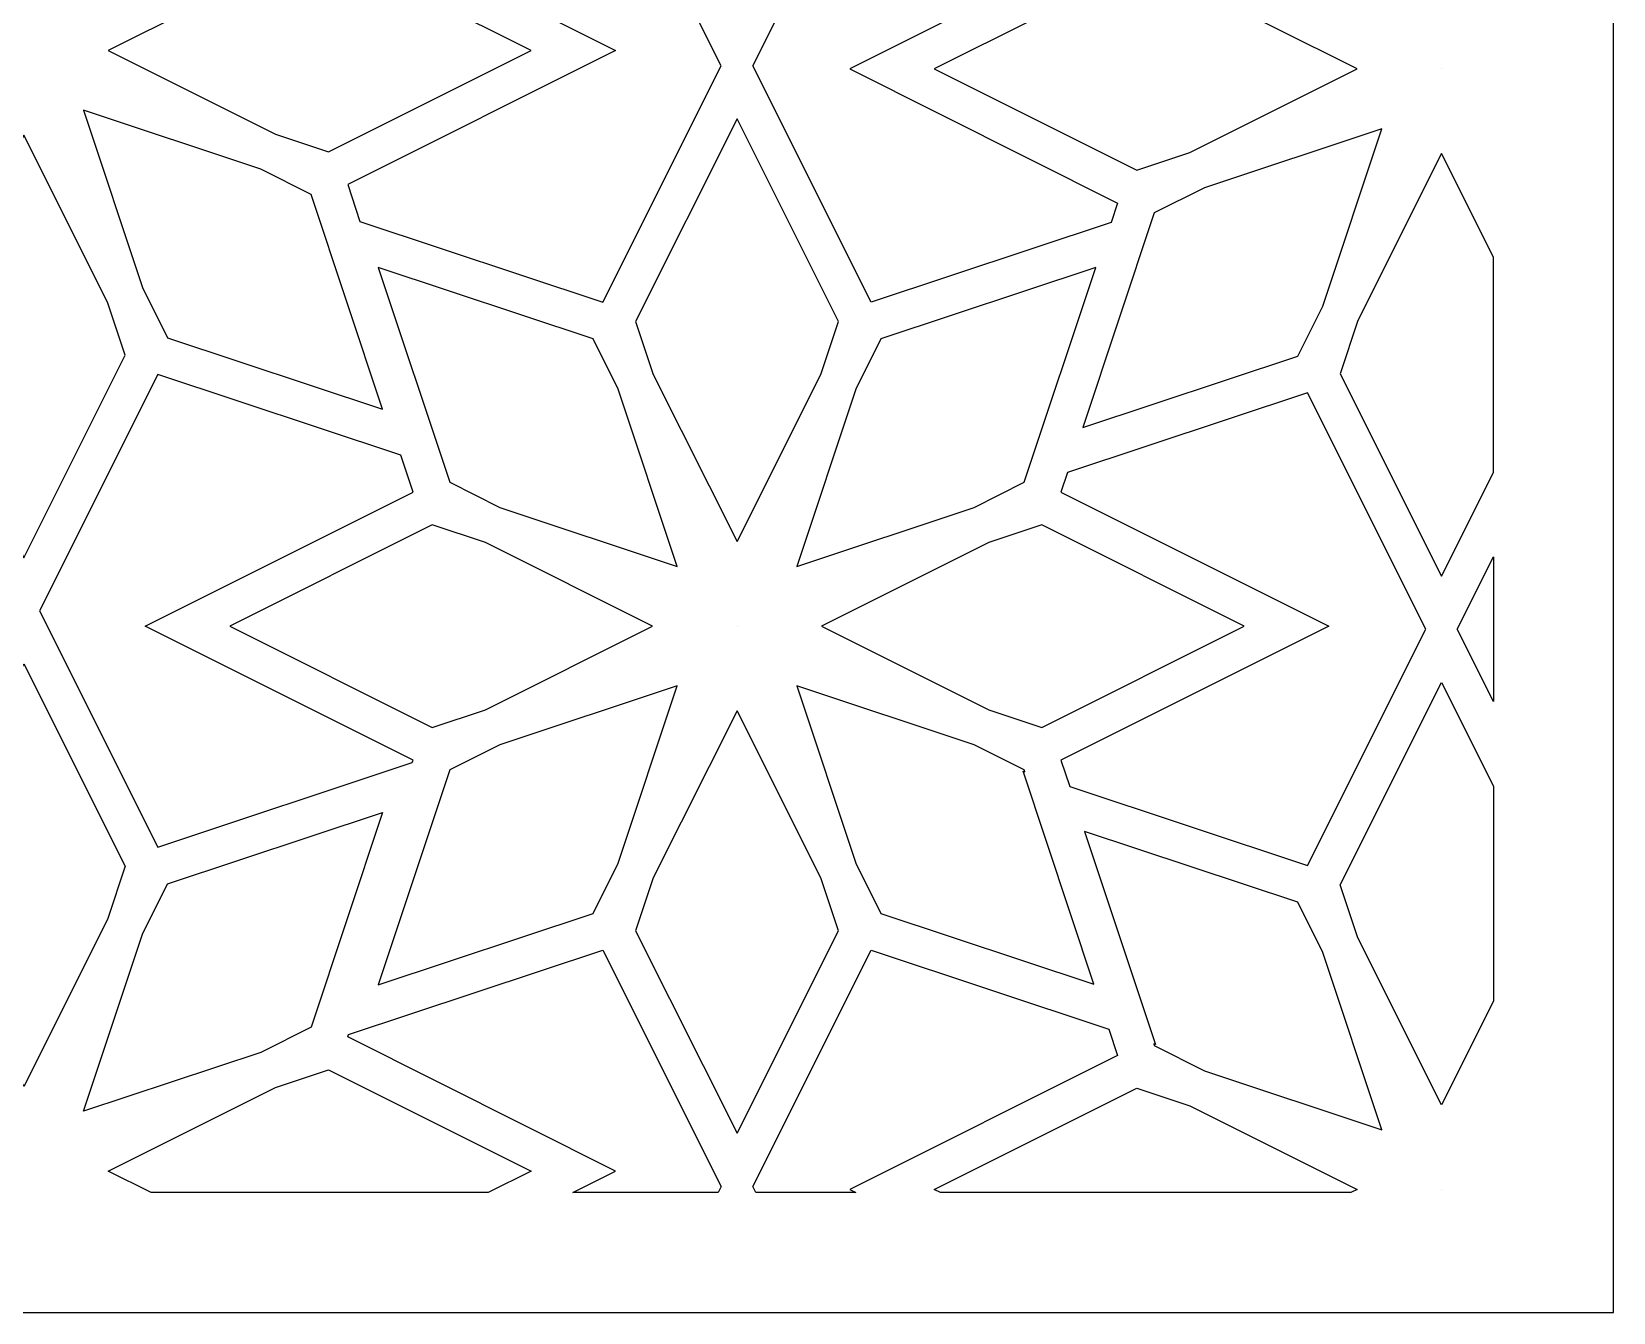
# Model space of a CAD drawing. Header units: centimetres. Extents: x -9.9 to 5.1, y -1.5 to 12.
# Drawn here: x 1.566 to 5.081, y -1.503 to 1.343 of the extents above; entities that cross this region are included whole.
import ezdxf

# ---------------------------------------------------------------- set-up
doc = ezdxf.new("R2010")
doc.units = ezdxf.units.CM
doc.header["$MEASUREMENT"] = 0
doc.layers.add('layer 1', color=7, linetype='Continuous')

msp = doc.modelspace()

# ---------------------------------------------------------------- linework, layer by layer
at = {"layer": 'layer 1', "color": 242}
for points, knots in [([(-1.97527, -1.50302), (-1.97527, -1.50302), (-1.97527, -1.40247), (-1.97527, -1.40247), (-1.97527, -1.40247), (-1.97527, -1.40247), (-1.97527, -1.28287), (-1.97527, -1.28287), (-1.97527, -1.28287), (-1.97527, -1.28287), (-1.97527, -1.09513), (-1.97527, -1.09513), (-1.97527, -1.09513), (-1.97527, -1.09513), (-1.97527, -0.97553), (-1.97527, -0.97553), (-1.97527, -0.97553), (-1.97527, -0.97553), (-1.97527, -0.53225), (-1.97527, -0.53225), (-1.97527, -0.53225), (-1.97527, -0.53225), (-1.97527, -0.4436), (-1.97527, -0.4436), (-1.97527, -0.4436), (-1.97527, -0.4436), (-1.97527, 0.00048), (-1.97527, 0.00048), (-1.97527, 0.00048), (-1.97527, 0.00048), (-1.97527, 0.12554), (-1.97527, 0.12554), (-1.97527, 0.12554), (-1.97527, 0.12554), (-1.97527, 0.55598), (-1.97527, 0.55598), (-1.97527, 0.55598), (-1.97527, 0.55598), (-1.97527, 0.64463), (-1.97527, 0.64463), (-1.97527, 0.64463), (-1.97527, 0.64463), (-1.97527, 1.08791), (-1.97527, 1.08791), (-1.97527, 1.08791), (-1.97527, 1.08791), (-1.97527, 1.20751), (-1.97527, 1.20751), (-1.97527, 1.20751), (-1.97527, 1.20751), (-1.97527, 1.39525), (-1.97527, 1.39525), (-1.97527, 1.39525), (-1.97527, 1.39525), (-1.97527, 1.51485), (-1.97527, 1.51485), (-1.97527, 1.51485), (-1.97527, 1.51485), (-1.97527, 1.95812), (-1.97527, 1.95812), (-1.97527, 1.95812), (-1.97527, 1.95812), (-1.97527, 2.04678), (-1.97527, 2.04678), (-1.97527, 2.04678), (-1.97527, 2.04678), (-1.97527, 2.49085), (-1.97527, 2.49085), (-1.97527, 2.49085), (-1.97527, 2.49085), (-1.97527, 2.61591), (-1.97527, 2.61591), (-1.97527, 2.61591), (-1.97527, 2.61591), (-1.97527, 3.04637), (-1.97527, 3.04637), (-1.97527, 3.04637), (-1.97527, 3.04637), (-1.97527, 3.13502), (-1.97527, 3.13502), (-1.97527, 3.13502), (-1.97527, 3.13502), (-1.97527, 3.5783), (-1.97527, 3.5783), (-1.97527, 3.5783), (-1.97527, 3.5783), (-1.97527, 3.6979), (-1.97527, 3.6979), (-1.97527, 3.6979), (-1.97527, 3.6979), (-1.97527, 3.88564), (-1.97527, 3.88564), (-1.97527, 3.88564), (-1.97527, 3.88564), (-1.97527, 4.00523), (-1.97527, 4.00523), (-1.97527, 4.00523), (-1.97527, 4.00523), (-1.97527, 4.44851), (-1.97527, 4.44851), (-1.97527, 4.44851), (-1.97527, 4.44851), (-1.97527, 4.53717), (-1.97527, 4.53717), (-1.97527, 4.53717), (-1.97527, 4.53717), (-1.97527, 4.98124), (-1.97527, 4.98124), (-1.97527, 4.98124), (-1.97527, 4.98124), (-1.97527, 5.10631), (-1.97527, 5.10631), (-1.97527, 5.10631), (-1.97527, 5.10631), (-1.97527, 5.53674), (-1.97527, 5.53674), (-1.97527, 5.53674), (-1.97527, 5.53674), (-1.97527, 5.6254), (-1.97527, 5.6254), (-1.97527, 5.6254), (-1.97527, 5.6254), (-1.97527, 6.06868), (-1.97527, 6.06868), (-1.97527, 6.06868), (-1.97527, 6.06868), (-1.97527, 6.18827), (-1.97527, 6.18827), (-1.97527, 6.18827), (-1.97527, 6.18827), (-1.97527, 6.37601), (-1.97527, 6.37601), (-1.97527, 6.37601), (-1.97527, 6.37601), (-1.97527, 6.49561), (-1.97527, 6.49561), (-1.97527, 6.49561), (-1.97527, 6.49561), (-1.97527, 6.93889), (-1.97527, 6.93889), (-1.97527, 6.93889), (-1.97527, 6.93889), (-1.97527, 7.02755), (-1.97527, 7.02755), (-1.97527, 7.02755), (-1.97527, 7.02755), (-1.97527, 7.47161), (-1.97527, 7.47161), (-1.97527, 7.47161), (-1.97527, 7.47161), (-1.97527, 7.59668), (-1.97527, 7.59668), (-1.97527, 7.59668), (-1.97527, 7.59668), (-1.97527, 8.02713), (-1.97527, 8.02713), (-1.97527, 8.02713), (-1.97527, 8.02713), (-1.97527, 8.11579), (-1.97527, 8.11579), (-1.97527, 8.11579), (-1.97527, 8.11579), (-1.97527, 8.55907), (-1.97527, 8.55907), (-1.97527, 8.55907), (-1.97527, 8.55907), (-1.97527, 8.67866), (-1.97527, 8.67866), (-1.97527, 8.67866), (-1.97527, 8.67866), (-1.97527, 8.8664), (-1.97527, 8.8664), (-1.97527, 8.8664), (-1.97527, 8.8664), (-1.97527, 8.986), (-1.97527, 8.986), (-1.97527, 8.986), (-1.97527, 8.986), (-1.97527, 9.42928), (-1.97527, 9.42928), (-1.97527, 9.42928), (-1.97527, 9.42928), (-1.97527, 9.51794), (-1.97527, 9.51794), (-1.97527, 9.51794), (-1.97527, 9.51794), (-1.97527, 9.96201), (-1.97527, 9.96201), (-1.97527, 9.96201), (-1.97527, 9.96201), (-1.97527, 10.08707), (-1.97527, 10.08707), (-1.97527, 10.08707), (-1.97527, 10.08707), (-1.97527, 10.51751), (-1.97527, 10.51751), (-1.97527, 10.51751), (-1.97527, 10.51751), (-1.97527, 10.60617), (-1.97527, 10.60617), (-1.97527, 10.60617), (-1.97527, 10.60617), (-1.97527, 11.04944), (-1.97527, 11.04944), (-1.97527, 11.04944), (-1.97527, 11.04944), (-1.97527, 11.16904), (-1.97527, 11.16904), (-1.97527, 11.16904), (-1.97527, 11.16904), (-1.97527, 11.35678), (-1.97527, 11.35678), (-1.97527, 11.35678), (-1.97527, 11.35678), (-1.97527, 11.47638), (-1.97527, 11.47638), (-1.97527, 11.47638), (-1.97527, 11.47638), (-1.97527, 11.91966), (-1.97527, 11.91966), (-1.97527, 11.91966), (-1.97527, 11.91966), (-1.97527, 11.9877), (-1.97527, 11.9877), (-1.97527, 11.9877), (-1.97527, 11.9877), (5.08074, 11.9877), (5.08074, 11.9877), (5.08074, 11.9877), (5.08074, 11.9877), (5.08074, 11.96951), (5.08074, 11.96951), (5.08074, 11.96951), (5.08074, 11.96951), (5.08074, 11.88086), (5.08074, 11.88086), (5.08074, 11.88086), (5.08074, 11.88086), (5.08074, 11.43758), (5.08074, 11.43758), (5.08074, 11.43758), (5.08074, 11.43758), (5.08074, 11.31906), (5.08074, 11.31906), (5.08074, 11.31906), (5.08074, 11.31906), (5.08074, 11.1249), (5.08074, 11.1249), (5.08074, 11.1249), (5.08074, 11.1249), (5.08074, 11.00638), (5.08074, 11.00638), (5.08074, 11.00638), (5.08074, 11.00638), (5.08074, 10.56311), (5.08074, 10.56311), (5.08074, 10.56311), (5.08074, 10.56311), (5.08074, 10.47445), (5.08074, 10.47445), (5.08074, 10.47445), (5.08074, 10.47445), (5.08074, 10.04616), (5.08074, 10.04616), (5.08074, 10.04616), (5.08074, 10.04616), (5.08074, 9.92103), (5.08074, 9.92103), (5.08074, 9.92103), (5.08074, 9.92103), (5.08074, 9.47912), (5.08074, 9.47912), (5.08074, 9.47912), (5.08074, 9.47912), (5.08074, 9.39046), (5.08074, 9.39046), (5.08074, 9.39046), (5.08074, 9.39046), (5.08074, 8.94719), (5.08074, 8.94719), (5.08074, 8.94719), (5.08074, 8.94719), (5.08074, 8.82867), (5.08074, 8.82867), (5.08074, 8.82867), (5.08074, 8.82867), (5.08074, 8.63451), (5.08074, 8.63451), (5.08074, 8.63451), (5.08074, 8.63451), (5.08074, 8.51599), (5.08074, 8.51599), (5.08074, 8.51599), (5.08074, 8.51599), (5.08074, 8.07271), (5.08074, 8.07271), (5.08074, 8.07271), (5.08074, 8.07271), (5.08074, 7.98406), (5.08074, 7.98406), (5.08074, 7.98406), (5.08074, 7.98406), (5.08074, 7.55579), (5.08074, 7.55579), (5.08074, 7.55579), (5.08074, 7.55579), (5.08074, 7.43065), (5.08074, 7.43065), (5.08074, 7.43065), (5.08074, 7.43065), (5.08074, 6.98874), (5.08074, 6.98874), (5.08074, 6.98874), (5.08074, 6.98874), (5.08074, 6.90009), (5.08074, 6.90009), (5.08074, 6.90009), (5.08074, 6.90009), (5.08074, 6.45681), (5.08074, 6.45681), (5.08074, 6.45681), (5.08074, 6.45681), (5.08074, 6.33829), (5.08074, 6.33829), (5.08074, 6.33829), (5.08074, 6.33829), (5.08074, 6.14413), (5.08074, 6.14413), (5.08074, 6.14413), (5.08074, 6.14413), (5.08074, 6.02561), (5.08074, 6.02561), (5.08074, 6.02561), (5.08074, 6.02561), (5.08074, 5.58234), (5.08074, 5.58234), (5.08074, 5.58234), (5.08074, 5.58234), (5.08074, 5.49368), (5.08074, 5.49368), (5.08074, 5.49368), (5.08074, 5.49368), (5.08074, 5.0654), (5.08074, 5.0654), (5.08074, 5.0654), (5.08074, 5.0654), (5.08074, 4.94026), (5.08074, 4.94026), (5.08074, 4.94026), (5.08074, 4.94026), (5.08074, 4.49835), (5.08074, 4.49835), (5.08074, 4.49835), (5.08074, 4.49835), (5.08074, 4.4097), (5.08074, 4.4097), (5.08074, 4.4097), (5.08074, 4.4097), (5.08074, 3.96642), (5.08074, 3.96642), (5.08074, 3.96642), (5.08074, 3.96642), (5.08074, 3.8479), (5.08074, 3.8479), (5.08074, 3.8479), (5.08074, 3.8479), (5.08074, 3.65375), (5.08074, 3.65375), (5.08074, 3.65375), (5.08074, 3.65375), (5.08074, 3.53523), (5.08074, 3.53523), (5.08074, 3.53523), (5.08074, 3.53523), (5.08074, 3.09195), (5.08074, 3.09195), (5.08074, 3.09195), (5.08074, 3.09195), (5.08074, 3.00329), (5.08074, 3.00329), (5.08074, 3.00329), (5.08074, 3.00329), (5.08074, 2.57502), (5.08074, 2.57502), (5.08074, 2.57502), (5.08074, 2.57502), (5.08074, 2.44988), (5.08074, 2.44988), (5.08074, 2.44988), (5.08074, 2.44988), (5.08074, 2.00798), (5.08074, 2.00798), (5.08074, 2.00798), (5.08074, 2.00798), (5.08074, 1.91932), (5.08074, 1.91932), (5.08074, 1.91932), (5.08074, 1.91932), (5.08074, 1.47604), (5.08074, 1.47604), (5.08074, 1.47604), (5.08074, 1.47604), (5.08074, 1.35752), (5.08074, 1.35752), (5.08074, 1.35752), (5.08074, 1.35752), (5.08074, 1.16337), (5.08074, 1.16337), (5.08074, 1.16337), (5.08074, 1.16337), (5.08074, 1.04485), (5.08074, 1.04485), (5.08074, 1.04485), (5.08074, 1.04485), (5.08074, 0.60157), (5.08074, 0.60157), (5.08074, 0.60157), (5.08074, 0.60157), (5.08074, 0.51291), (5.08074, 0.51291), (5.08074, 0.51291), (5.08074, 0.51291), (5.08074, 0.08463), (5.08074, 0.08463), (5.08074, 0.08463), (5.08074, 0.08463), (5.08074, -0.04051), (5.08074, -0.04051), (5.08074, -0.04051), (5.08074, -0.04051), (5.08074, -0.48241), (5.08074, -0.48241), (5.08074, -0.48241), (5.08074, -0.48241), (5.08074, -0.57107), (5.08074, -0.57107), (5.08074, -0.57107), (5.08074, -0.57107), (5.08074, -1.01435), (5.08074, -1.01435), (5.08074, -1.01435), (5.08074, -1.01435), (5.08074, -1.13286), (5.08074, -1.13286), (5.08074, -1.13286), (5.08074, -1.13286), (5.08074, -1.32702), (5.08074, -1.32702), (5.08074, -1.32702), (5.08074, -1.32702), (5.08074, -1.44554), (5.08074, -1.44554), (5.08074, -1.44554), (5.08074, -1.44554), (5.08074, -1.50302), (5.08074, -1.50302), (5.08074, -1.50302), (5.08074, -1.50302), (-1.97527, -1.50302), (-1.97527, -1.50302)], [0, 0, 0, 0, 0.0086207, 0.0086207, 0.0086207, 0.0086207, 0.0172414, 0.0172414, 0.0172414, 0.0172414, 0.0258621, 0.0258621, 0.0258621, 0.0258621, 0.0344828, 0.0344828, 0.0344828, 0.0344828, 0.0431034, 0.0431034, 0.0431034, 0.0431034, 0.0517241, 0.0517241, 0.0517241, 0.0517241, 0.0603448, 0.0603448, 0.0603448, 0.0603448, 0.0689655, 0.0689655, 0.0689655, 0.0689655, 0.0775862, 0.0775862, 0.0775862, 0.0775862, 0.0862069, 0.0862069, 0.0862069, 0.0862069, 0.0948276, 0.0948276, 0.0948276, 0.0948276, 0.1034483, 0.1034483, 0.1034483, 0.1034483, 0.112069, 0.112069, 0.112069, 0.112069, 0.1206897, 0.1206897, 0.1206897, 0.1206897, 0.1293103, 0.1293103, 0.1293103, 0.1293103, 0.137931, 0.137931, 0.137931, 0.137931, 0.1465517, 0.1465517, 0.1465517, 0.1465517, 0.1551724, 0.1551724, 0.1551724, 0.1551724, 0.1637931, 0.1637931, 0.1637931, 0.1637931, 0.1724138, 0.1724138, 0.1724138, 0.1724138, 0.1810345, 0.1810345, 0.1810345, 0.1810345, 0.1896552, 0.1896552, 0.1896552, 0.1896552, 0.1982759, 0.1982759, 0.1982759, 0.1982759, 0.2068966, 0.2068966, 0.2068966, 0.2068966, 0.2155172, 0.2155172, 0.2155172, 0.2155172, 0.2241379, 0.2241379, 0.2241379, 0.2241379, 0.2327586, 0.2327586, 0.2327586, 0.2327586, 0.2413793, 0.2413793, 0.2413793, 0.2413793, 0.25, 0.25, 0.25, 0.25, 0.2586207, 0.2586207, 0.2586207, 0.2586207, 0.2672414, 0.2672414, 0.2672414, 0.2672414, 0.2758621, 0.2758621, 0.2758621, 0.2758621, 0.2844828, 0.2844828, 0.2844828, 0.2844828, 0.2931034, 0.2931034, 0.2931034, 0.2931034, 0.3017241, 0.3017241, 0.3017241, 0.3017241, 0.3103448, 0.3103448, 0.3103448, 0.3103448, 0.3189655, 0.3189655, 0.3189655, 0.3189655, 0.3275862, 0.3275862, 0.3275862, 0.3275862, 0.3362069, 0.3362069, 0.3362069, 0.3362069, 0.3448276, 0.3448276, 0.3448276, 0.3448276, 0.3534483, 0.3534483, 0.3534483, 0.3534483, 0.362069, 0.362069, 0.362069, 0.362069, 0.3706897, 0.3706897, 0.3706897, 0.3706897, 0.3793103, 0.3793103, 0.3793103, 0.3793103, 0.387931, 0.387931, 0.387931, 0.387931, 0.3965517, 0.3965517, 0.3965517, 0.3965517, 0.4051724, 0.4051724, 0.4051724, 0.4051724, 0.4137931, 0.4137931, 0.4137931, 0.4137931, 0.4224138, 0.4224138, 0.4224138, 0.4224138, 0.4310345, 0.4310345, 0.4310345, 0.4310345, 0.4396552, 0.4396552, 0.4396552, 0.4396552, 0.4482759, 0.4482759, 0.4482759, 0.4482759, 0.4568966, 0.4568966, 0.4568966, 0.4568966, 0.4655172, 0.4655172, 0.4655172, 0.4655172, 0.4741379, 0.4741379, 0.4741379, 0.4741379, 0.4827586, 0.4827586, 0.4827586, 0.4827586, 0.4913793, 0.4913793, 0.4913793, 0.4913793, 0.5, 0.5, 0.5, 0.5, 0.5086207, 0.5086207, 0.5086207, 0.5086207, 0.5172414, 0.5172414, 0.5172414, 0.5172414, 0.5258621, 0.5258621, 0.5258621, 0.5258621, 0.5344828, 0.5344828, 0.5344828, 0.5344828, 0.5431034, 0.5431034, 0.5431034, 0.5431034, 0.5517241, 0.5517241, 0.5517241, 0.5517241, 0.5603448, 0.5603448, 0.5603448, 0.5603448, 0.5689655, 0.5689655, 0.5689655, 0.5689655, 0.5775862, 0.5775862, 0.5775862, 0.5775862, 0.5862069, 0.5862069, 0.5862069, 0.5862069, 0.5948276, 0.5948276, 0.5948276, 0.5948276, 0.6034483, 0.6034483, 0.6034483, 0.6034483, 0.612069, 0.612069, 0.612069, 0.612069, 0.6206897, 0.6206897, 0.6206897, 0.6206897, 0.6293103, 0.6293103, 0.6293103, 0.6293103, 0.637931, 0.637931, 0.637931, 0.637931, 0.6465517, 0.6465517, 0.6465517, 0.6465517, 0.6551724, 0.6551724, 0.6551724, 0.6551724, 0.6637931, 0.6637931, 0.6637931, 0.6637931, 0.6724138, 0.6724138, 0.6724138, 0.6724138, 0.6810345, 0.6810345, 0.6810345, 0.6810345, 0.6896552, 0.6896552, 0.6896552, 0.6896552, 0.6982759, 0.6982759, 0.6982759, 0.6982759, 0.7068966, 0.7068966, 0.7068966, 0.7068966, 0.7155172, 0.7155172, 0.7155172, 0.7155172, 0.7241379, 0.7241379, 0.7241379, 0.7241379, 0.7327586, 0.7327586, 0.7327586, 0.7327586, 0.7413793, 0.7413793, 0.7413793, 0.7413793, 0.75, 0.75, 0.75, 0.75, 0.7586207, 0.7586207, 0.7586207, 0.7586207, 0.7672414, 0.7672414, 0.7672414, 0.7672414, 0.7758621, 0.7758621, 0.7758621, 0.7758621, 0.7844828, 0.7844828, 0.7844828, 0.7844828, 0.7931034, 0.7931034, 0.7931034, 0.7931034, 0.8017241, 0.8017241, 0.8017241, 0.8017241, 0.8103448, 0.8103448, 0.8103448, 0.8103448, 0.8189655, 0.8189655, 0.8189655, 0.8189655, 0.8275862, 0.8275862, 0.8275862, 0.8275862, 0.8362069, 0.8362069, 0.8362069, 0.8362069, 0.8448276, 0.8448276, 0.8448276, 0.8448276, 0.8534483, 0.8534483, 0.8534483, 0.8534483, 0.862069, 0.862069, 0.862069, 0.862069, 0.8706897, 0.8706897, 0.8706897, 0.8706897, 0.8793103, 0.8793103, 0.8793103, 0.8793103, 0.887931, 0.887931, 0.887931, 0.887931, 0.8965517, 0.8965517, 0.8965517, 0.8965517, 0.9051724, 0.9051724, 0.9051724, 0.9051724, 0.9137931, 0.9137931, 0.9137931, 0.9137931, 0.9224138, 0.9224138, 0.9224138, 0.9224138, 0.9310345, 0.9310345, 0.9310345, 0.9310345, 0.9396552, 0.9396552, 0.9396552, 0.9396552, 0.9482759, 0.9482759, 0.9482759, 0.9482759, 0.9568966, 0.9568966, 0.9568966, 0.9568966, 0.9655172, 0.9655172, 0.9655172, 0.9655172, 0.9741379, 0.9741379, 0.9741379, 0.9741379, 0.9827586, 0.9827586, 0.9827586, 0.9827586, 1, 1, 1, 1]), ([(2.27043, 1.60478), (2.27043, 1.60478), (2.8355, 1.79271), (2.8355, 1.79271), (2.8355, 1.79271), (2.8355, 1.79271), (3.09868, 1.26726), (3.09868, 1.26726), (3.09868, 1.26726), (3.09868, 1.26726), (2.8355, 0.74181), (2.8355, 0.74181), (2.8355, 0.74181), (2.8355, 0.74181), (2.29596, 0.92125), (2.29596, 0.92125), (2.29596, 0.92125), (2.29596, 0.92125), (2.26869, 1.00326), (2.26869, 1.00326), (2.26869, 1.00326), (2.26869, 1.00326), (2.86393, 1.30138), (2.86393, 1.30138), (2.86393, 1.30138), (2.86393, 1.30138), (2.26868, 1.59951), (2.26868, 1.59951), (2.26868, 1.59951), (2.26868, 1.59951), (2.27043, 1.60478), (2.27043, 1.60478)], [0, 0, 0, 0, 0.1111111, 0.1111111, 0.1111111, 0.1111111, 0.2222222, 0.2222222, 0.2222222, 0.2222222, 0.3333333, 0.3333333, 0.3333333, 0.3333333, 0.4444444, 0.4444444, 0.4444444, 0.4444444, 0.5555556, 0.5555556, 0.5555556, 0.5555556, 0.6666667, 0.6666667, 0.6666667, 0.6666667, 0.7777778, 0.7777778, 0.7777778, 0.7777778, 1, 1, 1, 1]), ([(3.95985, 1.61707), (3.95985, 1.61707), (3.43176, 1.7927), (3.43176, 1.7927), (3.43176, 1.7927), (3.43176, 1.7927), (3.16859, 1.26726), (3.16859, 1.26726), (3.16859, 1.26726), (3.16859, 1.26726), (3.43176, 0.74181), (3.43176, 0.74181), (3.43176, 0.74181), (3.43176, 0.74181), (3.96495, 0.91914), (3.96495, 0.91914), (3.96495, 0.91914), (3.96495, 0.91914), (3.97931, 0.96231), (3.97931, 0.96231), (3.97931, 0.96231), (3.97931, 0.96231), (3.38406, 1.26044), (3.38406, 1.26044), (3.38406, 1.26044), (3.38406, 1.26044), (3.97931, 1.55856), (3.97931, 1.55856), (3.97931, 1.55856), (3.97931, 1.55856), (3.95985, 1.61707), (3.95985, 1.61707)], [0, 0, 0, 0, 0.1111111, 0.1111111, 0.1111111, 0.1111111, 0.2222222, 0.2222222, 0.2222222, 0.2222222, 0.3333333, 0.3333333, 0.3333333, 0.3333333, 0.4444444, 0.4444444, 0.4444444, 0.4444444, 0.5555556, 0.5555556, 0.5555556, 0.5555556, 0.6666667, 0.6666667, 0.6666667, 0.6666667, 0.7777778, 0.7777778, 0.7777778, 0.7777778, 1, 1, 1, 1]), ([(2.22629, 1.07611), (2.22629, 1.07611), (2.10811, 1.11542), (2.10811, 1.11542), (2.10811, 1.11542), (2.10811, 1.11542), (1.7368, 1.30138), (1.7368, 1.30138), (1.7368, 1.30138), (1.7368, 1.30138), (2.1081, 1.48735), (2.1081, 1.48735), (2.1081, 1.48735), (2.1081, 1.48735), (2.22629, 1.52666), (2.22629, 1.52666), (2.22629, 1.52666), (2.22629, 1.52666), (2.67608, 1.30138), (2.67608, 1.30138), (2.67608, 1.30138), (2.67608, 1.30138), (2.22629, 1.07611), (2.22629, 1.07611)], [0, 0, 0, 0, 0.1428571, 0.1428571, 0.1428571, 0.1428571, 0.2857143, 0.2857143, 0.2857143, 0.2857143, 0.4285714, 0.4285714, 0.4285714, 0.4285714, 0.5714286, 0.5714286, 0.5714286, 0.5714286, 0.7142857, 0.7142857, 0.7142857, 0.7142857, 1, 1, 1, 1]), ([(4.13989, 1.07447), (4.13989, 1.07447), (4.02171, 1.03517), (4.02171, 1.03517), (4.02171, 1.03517), (4.02171, 1.03517), (3.57192, 1.26044), (3.57192, 1.26044), (3.57192, 1.26044), (3.57192, 1.26044), (4.02171, 1.48571), (4.02171, 1.48571), (4.02171, 1.48571), (4.02171, 1.48571), (4.13989, 1.44641), (4.13989, 1.44641), (4.13989, 1.44641), (4.13989, 1.44641), (4.51119, 1.26044), (4.51119, 1.26044), (4.51119, 1.26044), (4.51119, 1.26044), (4.13989, 1.07447), (4.13989, 1.07447)], [0, 0, 0, 0, 0.1428571, 0.1428571, 0.1428571, 0.1428571, 0.2857143, 0.2857143, 0.2857143, 0.2857143, 0.4285714, 0.4285714, 0.4285714, 0.4285714, 0.5714286, 0.5714286, 0.5714286, 0.5714286, 0.7142857, 0.7142857, 0.7142857, 0.7142857, 1, 1, 1, 1]), ([(4.69904, 1.26043), (4.69904, 1.26043), (4.69905, 1.26044), (4.69905, 1.26044), (4.69905, 1.26044), (4.69905, 1.26044), (4.69904, 1.26044), (4.69904, 1.26044), (4.69904, 1.26044), (4.69904, 1.26044), (4.69904, 1.26044), (4.69904, 1.26044), (4.69904, 1.26044), (4.69904, 1.26044), (4.69904, 1.26045), (4.69904, 1.26045), (4.69904, 1.26045), (4.69904, 1.26045), (4.69904, 1.26044), (4.69904, 1.26044), (4.69904, 1.26044), (4.69904, 1.26044), (4.69905, 1.26046), (4.69905, 1.26046), (4.69905, 1.26046), (4.69905, 1.26046), (4.69905, 1.26045), (4.69905, 1.26045), (4.69905, 1.26045), (4.69905, 1.26045), (4.69906, 1.26045), (4.69906, 1.26045), (4.69906, 1.26045), (4.69906, 1.26045), (4.69905, 1.26045), (4.69905, 1.26045), (4.69905, 1.26045), (4.69905, 1.26045), (4.69906, 1.26044), (4.69906, 1.26044), (4.69906, 1.26044), (4.69906, 1.26044), (4.69905, 1.26044), (4.69905, 1.26044), (4.69905, 1.26044), (4.69905, 1.26044), (4.69906, 1.26043), (4.69906, 1.26043), (4.69906, 1.26043), (4.69906, 1.26043), (4.69905, 1.26044), (4.69905, 1.26044), (4.69905, 1.26044), (4.69905, 1.26044), (4.69905, 1.26043), (4.69905, 1.26043), (4.69905, 1.26043), (4.69905, 1.26043), (4.69905, 1.26044), (4.69905, 1.26044), (4.69905, 1.26044), (4.69905, 1.26044), (4.69904, 1.26043), (4.69904, 1.26043)], [0, 0, 0, 0, 0.0588235, 0.0588235, 0.0588235, 0.0588235, 0.1176471, 0.1176471, 0.1176471, 0.1176471, 0.1764706, 0.1764706, 0.1764706, 0.1764706, 0.2352941, 0.2352941, 0.2352941, 0.2352941, 0.2941176, 0.2941176, 0.2941176, 0.2941176, 0.3529412, 0.3529412, 0.3529412, 0.3529412, 0.4117647, 0.4117647, 0.4117647, 0.4117647, 0.4705882, 0.4705882, 0.4705882, 0.4705882, 0.5294118, 0.5294118, 0.5294118, 0.5294118, 0.5882353, 0.5882353, 0.5882353, 0.5882353, 0.6470588, 0.6470588, 0.6470588, 0.6470588, 0.7058824, 0.7058824, 0.7058824, 0.7058824, 0.7647059, 0.7647059, 0.7647059, 0.7647059, 0.8235294, 0.8235294, 0.8235294, 0.8235294, 0.8823529, 0.8823529, 0.8823529, 0.8823529, 1, 1, 1, 1]), ([(1.86861, 0.66314), (1.86861, 0.66314), (1.81284, 0.77449), (1.81284, 0.77449), (1.81284, 0.77449), (1.81284, 0.77449), (1.68178, 1.16855), (1.68178, 1.16855), (1.68178, 1.16855), (1.68178, 1.16855), (2.07583, 1.0375), (2.07583, 1.0375), (2.07583, 1.0375), (2.07583, 1.0375), (2.1872, 0.98172), (2.1872, 0.98172), (2.1872, 0.98172), (2.1872, 0.98172), (2.34595, 0.50438), (2.34595, 0.50438), (2.34595, 0.50438), (2.34595, 0.50438), (1.86861, 0.66314), (1.86861, 0.66314)], [0, 0, 0, 0, 0.1428571, 0.1428571, 0.1428571, 0.1428571, 0.2857143, 0.2857143, 0.2857143, 0.2857143, 0.4285714, 0.4285714, 0.4285714, 0.4285714, 0.5714286, 0.5714286, 0.5714286, 0.5714286, 0.7142857, 0.7142857, 0.7142857, 0.7142857, 1, 1, 1, 1]), ([(3.35891, 0.69941), (3.35891, 0.69941), (3.31961, 0.58123), (3.31961, 0.58123), (3.31961, 0.58123), (3.31961, 0.58123), (3.13364, 0.20993), (3.13364, 0.20993), (3.13364, 0.20993), (3.13364, 0.20993), (2.94767, 0.58122), (2.94767, 0.58122), (2.94767, 0.58122), (2.94767, 0.58122), (2.90836, 0.69942), (2.90836, 0.69942), (2.90836, 0.69942), (2.90836, 0.69942), (3.13363, 1.1492), (3.13363, 1.1492), (3.13363, 1.1492), (3.13363, 1.1492), (3.35891, 0.69941), (3.35891, 0.69941)], [0, 0, 0, 0, 0.1428571, 0.1428571, 0.1428571, 0.1428571, 0.2857143, 0.2857143, 0.2857143, 0.2857143, 0.4285714, 0.4285714, 0.4285714, 0.4285714, 0.5714286, 0.5714286, 0.5714286, 0.5714286, 0.7142857, 0.7142857, 0.7142857, 0.7142857, 1, 1, 1, 1]), ([(4.06081, 0.94078), (4.06081, 0.94078), (4.17216, 0.99655), (4.17216, 0.99655), (4.17216, 0.99655), (4.17216, 0.99655), (4.56622, 1.12761), (4.56622, 1.12761), (4.56622, 1.12761), (4.56622, 1.12761), (4.43516, 0.73356), (4.43516, 0.73356), (4.43516, 0.73356), (4.43516, 0.73356), (4.37939, 0.62219), (4.37939, 0.62219), (4.37939, 0.62219), (4.37939, 0.62219), (3.90205, 0.46344), (3.90205, 0.46344), (3.90205, 0.46344), (3.90205, 0.46344), (4.06081, 0.94078), (4.06081, 0.94078)], [0, 0, 0, 0, 0.1428571, 0.1428571, 0.1428571, 0.1428571, 0.2857143, 0.2857143, 0.2857143, 0.2857143, 0.4285714, 0.4285714, 0.4285714, 0.4285714, 0.5714286, 0.5714286, 0.5714286, 0.5714286, 0.7142857, 0.7142857, 0.7142857, 0.7142857, 1, 1, 1, 1]), ([(1.32367, 0.62404), (1.32367, 0.62404), (1.36298, 0.74222), (1.36298, 0.74222), (1.36298, 0.74222), (1.36298, 0.74222), (1.54895, 1.11353), (1.54895, 1.11353), (1.54895, 1.11353), (1.54895, 1.11353), (1.73491, 0.74223), (1.73491, 0.74223), (1.73491, 0.74223), (1.73491, 0.74223), (1.77422, 0.62404), (1.77422, 0.62404), (1.77422, 0.62404), (1.77422, 0.62404), (1.54895, 0.17425), (1.54895, 0.17425), (1.54895, 0.17425), (1.54895, 0.17425), (1.32367, 0.62404), (1.32367, 0.62404)], [0, 0, 0, 0, 0.1428571, 0.1428571, 0.1428571, 0.1428571, 0.2857143, 0.2857143, 0.2857143, 0.2857143, 0.4285714, 0.4285714, 0.4285714, 0.4285714, 0.5714286, 0.5714286, 0.5714286, 0.5714286, 0.7142857, 0.7142857, 0.7142857, 0.7142857, 1, 1, 1, 1]), ([(4.47378, 0.5831), (4.47378, 0.5831), (4.51309, 0.70128), (4.51309, 0.70128), (4.51309, 0.70128), (4.51309, 0.70128), (4.69905, 1.07259), (4.69905, 1.07259), (4.69905, 1.07259), (4.69905, 1.07259), (4.81447, 0.84215), (4.81447, 0.84215), (4.81447, 0.84215), (4.81447, 0.84215), (4.81447, 0.36376), (4.81447, 0.36376), (4.81447, 0.36376), (4.81447, 0.36376), (4.69905, 0.13331), (4.69905, 0.13331), (4.69905, 0.13331), (4.69905, 0.13331), (4.47378, 0.5831), (4.47378, 0.5831)], [0, 0, 0, 0, 0.1428571, 0.1428571, 0.1428571, 0.1428571, 0.2857143, 0.2857143, 0.2857143, 0.2857143, 0.4285714, 0.4285714, 0.4285714, 0.4285714, 0.5714286, 0.5714286, 0.5714286, 0.5714286, 0.7142857, 0.7142857, 0.7142857, 0.7142857, 1, 1, 1, 1]), ([(2.81397, 0.66031), (2.81397, 0.66031), (2.86975, 0.54895), (2.86975, 0.54895), (2.86975, 0.54895), (2.86975, 0.54895), (3.0008, 0.1549), (3.0008, 0.1549), (3.0008, 0.1549), (3.0008, 0.1549), (2.60675, 0.28595), (2.60675, 0.28595), (2.60675, 0.28595), (2.60675, 0.28595), (2.49539, 0.34173), (2.49539, 0.34173), (2.49539, 0.34173), (2.49539, 0.34173), (2.33664, 0.81907), (2.33664, 0.81907), (2.33664, 0.81907), (2.33664, 0.81907), (2.81397, 0.66031), (2.81397, 0.66031)], [0, 0, 0, 0, 0.1428571, 0.1428571, 0.1428571, 0.1428571, 0.2857143, 0.2857143, 0.2857143, 0.2857143, 0.4285714, 0.4285714, 0.4285714, 0.4285714, 0.5714286, 0.5714286, 0.5714286, 0.5714286, 0.7142857, 0.7142857, 0.7142857, 0.7142857, 1, 1, 1, 1]), ([(3.77189, 0.34173), (3.77189, 0.34173), (3.66053, 0.28596), (3.66053, 0.28596), (3.66053, 0.28596), (3.66053, 0.28596), (3.26647, 0.1549), (3.26647, 0.1549), (3.26647, 0.1549), (3.26647, 0.1549), (3.39752, 0.54895), (3.39752, 0.54895), (3.39752, 0.54895), (3.39752, 0.54895), (3.4533, 0.66032), (3.4533, 0.66032), (3.4533, 0.66032), (3.4533, 0.66032), (3.93064, 0.81907), (3.93064, 0.81907), (3.93064, 0.81907), (3.93064, 0.81907), (3.77189, 0.34173), (3.77189, 0.34173)], [0, 0, 0, 0, 0.1428571, 0.1428571, 0.1428571, 0.1428571, 0.2857143, 0.2857143, 0.2857143, 0.2857143, 0.4285714, 0.4285714, 0.4285714, 0.4285714, 0.5714286, 0.5714286, 0.5714286, 0.5714286, 0.7142857, 0.7142857, 0.7142857, 0.7142857, 1, 1, 1, 1]), ([(2.38662, 0.4022), (2.38662, 0.4022), (2.41389, 0.32019), (2.41389, 0.32019), (2.41389, 0.32019), (2.41389, 0.32019), (1.81865, 0.02206), (1.81865, 0.02206), (1.81865, 0.02206), (1.81865, 0.02206), (2.4139, -0.27607), (2.4139, -0.27607), (2.4139, -0.27607), (2.4139, -0.27607), (2.41215, -0.28133), (2.41215, -0.28133), (2.41215, -0.28133), (2.41215, -0.28133), (1.84708, -0.46926), (1.84708, -0.46926), (1.84708, -0.46926), (1.84708, -0.46926), (1.5839, 0.05619), (1.5839, 0.05619), (1.5839, 0.05619), (1.5839, 0.05619), (1.84708, 0.58164), (1.84708, 0.58164), (1.84708, 0.58164), (1.84708, 0.58164), (2.38662, 0.4022), (2.38662, 0.4022)], [0, 0, 0, 0, 0.1111111, 0.1111111, 0.1111111, 0.1111111, 0.2222222, 0.2222222, 0.2222222, 0.2222222, 0.3333333, 0.3333333, 0.3333333, 0.3333333, 0.4444444, 0.4444444, 0.4444444, 0.4444444, 0.5555556, 0.5555556, 0.5555556, 0.5555556, 0.6666667, 0.6666667, 0.6666667, 0.6666667, 0.7777778, 0.7777778, 0.7777778, 0.7777778, 1, 1, 1, 1]), ([(3.87284, -0.33457), (3.87284, -0.33457), (3.85338, -0.27605), (3.85338, -0.27605), (3.85338, -0.27605), (3.85338, -0.27605), (4.44862, 0.02207), (4.44862, 0.02207), (4.44862, 0.02207), (4.44862, 0.02207), (3.85338, 0.3202), (3.85338, 0.3202), (3.85338, 0.3202), (3.85338, 0.3202), (3.86774, 0.36337), (3.86774, 0.36337), (3.86774, 0.36337), (3.86774, 0.36337), (4.40093, 0.5407), (4.40093, 0.5407), (4.40093, 0.5407), (4.40093, 0.5407), (4.6641, 0.01525), (4.6641, 0.01525), (4.6641, 0.01525), (4.6641, 0.01525), (4.40093, -0.5102), (4.40093, -0.5102), (4.40093, -0.5102), (4.40093, -0.5102), (3.87284, -0.33457), (3.87284, -0.33457)], [0, 0, 0, 0, 0.1111111, 0.1111111, 0.1111111, 0.1111111, 0.2222222, 0.2222222, 0.2222222, 0.2222222, 0.3333333, 0.3333333, 0.3333333, 0.3333333, 0.4444444, 0.4444444, 0.4444444, 0.4444444, 0.5555556, 0.5555556, 0.5555556, 0.5555556, 0.6666667, 0.6666667, 0.6666667, 0.6666667, 0.7777778, 0.7777778, 0.7777778, 0.7777778, 1, 1, 1, 1]), ([(2.57448, -0.1639), (2.57448, -0.1639), (2.45629, -0.20321), (2.45629, -0.20321), (2.45629, -0.20321), (2.45629, -0.20321), (2.00651, 0.02206), (2.00651, 0.02206), (2.00651, 0.02206), (2.00651, 0.02206), (2.45629, 0.24734), (2.45629, 0.24734), (2.45629, 0.24734), (2.45629, 0.24734), (2.57447, 0.20803), (2.57447, 0.20803), (2.57447, 0.20803), (2.57447, 0.20803), (2.94578, 0.02206), (2.94578, 0.02206), (2.94578, 0.02206), (2.94578, 0.02206), (2.57448, -0.1639), (2.57448, -0.1639)], [0, 0, 0, 0, 0.1428571, 0.1428571, 0.1428571, 0.1428571, 0.2857143, 0.2857143, 0.2857143, 0.2857143, 0.4285714, 0.4285714, 0.4285714, 0.4285714, 0.5714286, 0.5714286, 0.5714286, 0.5714286, 0.7142857, 0.7142857, 0.7142857, 0.7142857, 1, 1, 1, 1]), ([(3.81098, -0.2032), (3.81098, -0.2032), (3.6928, -0.1639), (3.6928, -0.1639), (3.6928, -0.1639), (3.6928, -0.1639), (3.3215, 0.02207), (3.3215, 0.02207), (3.3215, 0.02207), (3.3215, 0.02207), (3.6928, 0.20803), (3.6928, 0.20803), (3.6928, 0.20803), (3.6928, 0.20803), (3.81098, 0.24734), (3.81098, 0.24734), (3.81098, 0.24734), (3.81098, 0.24734), (4.26077, 0.02207), (4.26077, 0.02207), (4.26077, 0.02207), (4.26077, 0.02207), (3.81098, -0.2032), (3.81098, -0.2032)], [0, 0, 0, 0, 0.1428571, 0.1428571, 0.1428571, 0.1428571, 0.2857143, 0.2857143, 0.2857143, 0.2857143, 0.4285714, 0.4285714, 0.4285714, 0.4285714, 0.5714286, 0.5714286, 0.5714286, 0.5714286, 0.7142857, 0.7142857, 0.7142857, 0.7142857, 1, 1, 1, 1]), ([(4.81447, 0.1759), (4.81447, 0.1759), (4.73401, 0.01525), (4.73401, 0.01525), (4.73401, 0.01525), (4.73401, 0.01525), (4.81447, -0.1454), (4.81447, -0.1454), (4.81447, -0.1454), (4.81447, -0.1454), (4.81447, 0.1759), (4.81447, 0.1759)], [0, 0, 0, 0, 0.25, 0.25, 0.25, 0.25, 0.5, 0.5, 0.5, 0.5, 1, 1, 1, 1]), ([(3.13363, 0.02206), (3.13363, 0.02206), (3.13364, 0.02206), (3.13364, 0.02206), (3.13364, 0.02206), (3.13364, 0.02206), (3.13363, 0.02207), (3.13363, 0.02207), (3.13363, 0.02207), (3.13363, 0.02207), (3.13363, 0.02206), (3.13363, 0.02206), (3.13363, 0.02206), (3.13363, 0.02206), (3.13363, 0.02207), (3.13363, 0.02207), (3.13363, 0.02207), (3.13363, 0.02207), (3.13363, 0.02207), (3.13363, 0.02207), (3.13363, 0.02207), (3.13363, 0.02207), (3.13364, 0.02208), (3.13364, 0.02208), (3.13364, 0.02208), (3.13364, 0.02208), (3.13364, 0.02207), (3.13364, 0.02207), (3.13364, 0.02207), (3.13364, 0.02207), (3.13365, 0.02207), (3.13365, 0.02207), (3.13365, 0.02207), (3.13365, 0.02207), (3.13364, 0.02207), (3.13364, 0.02207), (3.13364, 0.02207), (3.13364, 0.02207), (3.13366, 0.02206), (3.13366, 0.02206), (3.13366, 0.02206), (3.13366, 0.02206), (3.13364, 0.02207), (3.13364, 0.02207), (3.13364, 0.02207), (3.13364, 0.02207), (3.13365, 0.02206), (3.13365, 0.02206), (3.13365, 0.02206), (3.13365, 0.02206), (3.13364, 0.02206), (3.13364, 0.02206), (3.13364, 0.02206), (3.13364, 0.02206), (3.13364, 0.02205), (3.13364, 0.02205), (3.13364, 0.02205), (3.13364, 0.02205), (3.13364, 0.02206), (3.13364, 0.02206), (3.13364, 0.02206), (3.13364, 0.02206), (3.13363, 0.02206), (3.13363, 0.02206)], [0, 0, 0, 0, 0.0588235, 0.0588235, 0.0588235, 0.0588235, 0.1176471, 0.1176471, 0.1176471, 0.1176471, 0.1764706, 0.1764706, 0.1764706, 0.1764706, 0.2352941, 0.2352941, 0.2352941, 0.2352941, 0.2941176, 0.2941176, 0.2941176, 0.2941176, 0.3529412, 0.3529412, 0.3529412, 0.3529412, 0.4117647, 0.4117647, 0.4117647, 0.4117647, 0.4705882, 0.4705882, 0.4705882, 0.4705882, 0.5294118, 0.5294118, 0.5294118, 0.5294118, 0.5882353, 0.5882353, 0.5882353, 0.5882353, 0.6470588, 0.6470588, 0.6470588, 0.6470588, 0.7058824, 0.7058824, 0.7058824, 0.7058824, 0.7647059, 0.7647059, 0.7647059, 0.7647059, 0.8235294, 0.8235294, 0.8235294, 0.8235294, 0.8823529, 0.8823529, 0.8823529, 0.8823529, 1, 1, 1, 1]), ([(1.32367, -0.51166), (1.32367, -0.51166), (1.36298, -0.62984), (1.36298, -0.62984), (1.36298, -0.62984), (1.36298, -0.62984), (1.54895, -1.00115), (1.54895, -1.00115), (1.54895, -1.00115), (1.54895, -1.00115), (1.73491, -0.62984), (1.73491, -0.62984), (1.73491, -0.62984), (1.73491, -0.62984), (1.77422, -0.51165), (1.77422, -0.51165), (1.77422, -0.51165), (1.77422, -0.51165), (1.54895, -0.06187), (1.54895, -0.06187), (1.54895, -0.06187), (1.54895, -0.06187), (1.32367, -0.51166), (1.32367, -0.51166)], [0, 0, 0, 0, 0.1428571, 0.1428571, 0.1428571, 0.1428571, 0.2857143, 0.2857143, 0.2857143, 0.2857143, 0.4285714, 0.4285714, 0.4285714, 0.4285714, 0.5714286, 0.5714286, 0.5714286, 0.5714286, 0.7142857, 0.7142857, 0.7142857, 0.7142857, 1, 1, 1, 1]), ([(4.47378, -0.5526), (4.47378, -0.5526), (4.51309, -0.67078), (4.51309, -0.67078), (4.51309, -0.67078), (4.51309, -0.67078), (4.69905, -1.04209), (4.69905, -1.04209), (4.69905, -1.04209), (4.69905, -1.04209), (4.81447, -0.81164), (4.81447, -0.81164), (4.81447, -0.81164), (4.81447, -0.81164), (4.81447, -0.33325), (4.81447, -0.33325), (4.81447, -0.33325), (4.81447, -0.33325), (4.69905, -0.10281), (4.69905, -0.10281), (4.69905, -0.10281), (4.69905, -0.10281), (4.47378, -0.5526), (4.47378, -0.5526)], [0, 0, 0, 0, 0.1428571, 0.1428571, 0.1428571, 0.1428571, 0.2857143, 0.2857143, 0.2857143, 0.2857143, 0.4285714, 0.4285714, 0.4285714, 0.4285714, 0.5714286, 0.5714286, 0.5714286, 0.5714286, 0.7142857, 0.7142857, 0.7142857, 0.7142857, 1, 1, 1, 1]), ([(2.49539, -0.2976), (2.49539, -0.2976), (2.60675, -0.24182), (2.60675, -0.24182), (2.60675, -0.24182), (2.60675, -0.24182), (3.00081, -0.11077), (3.00081, -0.11077), (3.00081, -0.11077), (3.00081, -0.11077), (2.86975, -0.50482), (2.86975, -0.50482), (2.86975, -0.50482), (2.86975, -0.50482), (2.81398, -0.61618), (2.81398, -0.61618), (2.81398, -0.61618), (2.81398, -0.61618), (2.33664, -0.77494), (2.33664, -0.77494), (2.33664, -0.77494), (2.33664, -0.77494), (2.49539, -0.2976), (2.49539, -0.2976)], [0, 0, 0, 0, 0.1428571, 0.1428571, 0.1428571, 0.1428571, 0.2857143, 0.2857143, 0.2857143, 0.2857143, 0.4285714, 0.4285714, 0.4285714, 0.4285714, 0.5714286, 0.5714286, 0.5714286, 0.5714286, 0.7142857, 0.7142857, 0.7142857, 0.7142857, 1, 1, 1, 1]), ([(3.4533, -0.61618), (3.4533, -0.61618), (3.39753, -0.50482), (3.39753, -0.50482), (3.39753, -0.50482), (3.39753, -0.50482), (3.26648, -0.11077), (3.26648, -0.11077), (3.26648, -0.11077), (3.26648, -0.11077), (3.66053, -0.24182), (3.66053, -0.24182), (3.66053, -0.24182), (3.66053, -0.24182), (3.77189, -0.29759), (3.77189, -0.29759), (3.77189, -0.29759), (3.77189, -0.29759), (3.77316, -0.30141), (3.77316, -0.30141), (3.77316, -0.30141), (3.77316, -0.30141), (3.76922, -0.3001), (3.76922, -0.3001), (3.76922, -0.3001), (3.76922, -0.3001), (3.9267, -0.77362), (3.9267, -0.77362), (3.9267, -0.77362), (3.9267, -0.77362), (3.4533, -0.61618), (3.4533, -0.61618)], [0, 0, 0, 0, 0.1111111, 0.1111111, 0.1111111, 0.1111111, 0.2222222, 0.2222222, 0.2222222, 0.2222222, 0.3333333, 0.3333333, 0.3333333, 0.3333333, 0.4444444, 0.4444444, 0.4444444, 0.4444444, 0.5555556, 0.5555556, 0.5555556, 0.5555556, 0.6666667, 0.6666667, 0.6666667, 0.6666667, 0.7777778, 0.7777778, 0.7777778, 0.7777778, 1, 1, 1, 1]), ([(2.90837, -0.65528), (2.90837, -0.65528), (2.94767, -0.5371), (2.94767, -0.5371), (2.94767, -0.5371), (2.94767, -0.5371), (3.13364, -0.16579), (3.13364, -0.16579), (3.13364, -0.16579), (3.13364, -0.16579), (3.31961, -0.53709), (3.31961, -0.53709), (3.31961, -0.53709), (3.31961, -0.53709), (3.35892, -0.65528), (3.35892, -0.65528), (3.35892, -0.65528), (3.35892, -0.65528), (3.13364, -1.10506), (3.13364, -1.10506), (3.13364, -1.10506), (3.13364, -1.10506), (2.90837, -0.65528), (2.90837, -0.65528)], [0, 0, 0, 0, 0.1428571, 0.1428571, 0.1428571, 0.1428571, 0.2857143, 0.2857143, 0.2857143, 0.2857143, 0.4285714, 0.4285714, 0.4285714, 0.4285714, 0.5714286, 0.5714286, 0.5714286, 0.5714286, 0.7142857, 0.7142857, 0.7142857, 0.7142857, 1, 1, 1, 1]), ([(1.86861, -0.55076), (1.86861, -0.55076), (1.81284, -0.66212), (1.81284, -0.66212), (1.81284, -0.66212), (1.81284, -0.66212), (1.68178, -1.05617), (1.68178, -1.05617), (1.68178, -1.05617), (1.68178, -1.05617), (2.07583, -0.92512), (2.07583, -0.92512), (2.07583, -0.92512), (2.07583, -0.92512), (2.1872, -0.86934), (2.1872, -0.86934), (2.1872, -0.86934), (2.1872, -0.86934), (2.34595, -0.392), (2.34595, -0.392), (2.34595, -0.392), (2.34595, -0.392), (1.86861, -0.55076), (1.86861, -0.55076)], [0, 0, 0, 0, 0.1428571, 0.1428571, 0.1428571, 0.1428571, 0.2857143, 0.2857143, 0.2857143, 0.2857143, 0.4285714, 0.4285714, 0.4285714, 0.4285714, 0.5714286, 0.5714286, 0.5714286, 0.5714286, 0.7142857, 0.7142857, 0.7142857, 0.7142857, 1, 1, 1, 1]), ([(4.05953, -0.90646), (4.05953, -0.90646), (4.06348, -0.90776), (4.06348, -0.90776), (4.06348, -0.90776), (4.06348, -0.90776), (3.906, -0.43425), (3.906, -0.43425), (3.906, -0.43425), (3.906, -0.43425), (4.37939, -0.59169), (4.37939, -0.59169), (4.37939, -0.59169), (4.37939, -0.59169), (4.43516, -0.70305), (4.43516, -0.70305), (4.43516, -0.70305), (4.43516, -0.70305), (4.56622, -1.09711), (4.56622, -1.09711), (4.56622, -1.09711), (4.56622, -1.09711), (4.17216, -0.96605), (4.17216, -0.96605), (4.17216, -0.96605), (4.17216, -0.96605), (4.06081, -0.91028), (4.06081, -0.91028), (4.06081, -0.91028), (4.06081, -0.91028), (4.05953, -0.90646), (4.05953, -0.90646)], [0, 0, 0, 0, 0.1111111, 0.1111111, 0.1111111, 0.1111111, 0.2222222, 0.2222222, 0.2222222, 0.2222222, 0.3333333, 0.3333333, 0.3333333, 0.3333333, 0.4444444, 0.4444444, 0.4444444, 0.4444444, 0.5555556, 0.5555556, 0.5555556, 0.5555556, 0.6666667, 0.6666667, 0.6666667, 0.6666667, 0.7777778, 0.7777778, 0.7777778, 0.7777778, 1, 1, 1, 1]), ([(3.09186, -1.23676), (3.09186, -1.23676), (3.09868, -1.22312), (3.09868, -1.22312), (3.09868, -1.22312), (3.09868, -1.22312), (2.83552, -0.69768), (2.83552, -0.69768), (2.83552, -0.69768), (2.83552, -0.69768), (2.27044, -0.88561), (2.27044, -0.88561), (2.27044, -0.88561), (2.27044, -0.88561), (2.26869, -0.89088), (2.26869, -0.89088), (2.26869, -0.89088), (2.26869, -0.89088), (2.86393, -1.18901), (2.86393, -1.18901), (2.86393, -1.18901), (2.86393, -1.18901), (2.76859, -1.23676), (2.76859, -1.23676), (2.76859, -1.23676), (2.76859, -1.23676), (3.09186, -1.23676), (3.09186, -1.23676)], [0, 0, 0, 0, 0.125, 0.125, 0.125, 0.125, 0.25, 0.25, 0.25, 0.25, 0.375, 0.375, 0.375, 0.375, 0.5, 0.5, 0.5, 0.5, 0.625, 0.625, 0.625, 0.625, 0.75, 0.75, 0.75, 0.75, 1, 1, 1, 1]), ([(3.39768, -1.23676), (3.39768, -1.23676), (3.38406, -1.22994), (3.38406, -1.22994), (3.38406, -1.22994), (3.38406, -1.22994), (3.97931, -0.93181), (3.97931, -0.93181), (3.97931, -0.93181), (3.97931, -0.93181), (3.95986, -0.8733), (3.95986, -0.8733), (3.95986, -0.8733), (3.95986, -0.8733), (3.43177, -0.69768), (3.43177, -0.69768), (3.43177, -0.69768), (3.43177, -0.69768), (3.1686, -1.22312), (3.1686, -1.22312), (3.1686, -1.22312), (3.1686, -1.22312), (3.17543, -1.23676), (3.17543, -1.23676), (3.17543, -1.23676), (3.17543, -1.23676), (3.39768, -1.23676), (3.39768, -1.23676)], [0, 0, 0, 0, 0.125, 0.125, 0.125, 0.125, 0.25, 0.25, 0.25, 0.25, 0.375, 0.375, 0.375, 0.375, 0.5, 0.5, 0.5, 0.5, 0.625, 0.625, 0.625, 0.625, 0.75, 0.75, 0.75, 0.75, 1, 1, 1, 1]), ([(2.22629, -0.96373), (2.22629, -0.96373), (2.10811, -1.00304), (2.10811, -1.00304), (2.10811, -1.00304), (2.10811, -1.00304), (1.7368, -1.18901), (1.7368, -1.18901), (1.7368, -1.18901), (1.7368, -1.18901), (1.83215, -1.23676), (1.83215, -1.23676), (1.83215, -1.23676), (1.83215, -1.23676), (2.58073, -1.23676), (2.58073, -1.23676), (2.58073, -1.23676), (2.58073, -1.23676), (2.67608, -1.18901), (2.67608, -1.18901), (2.67608, -1.18901), (2.67608, -1.18901), (2.22629, -0.96373), (2.22629, -0.96373)], [0, 0, 0, 0, 0.1428571, 0.1428571, 0.1428571, 0.1428571, 0.2857143, 0.2857143, 0.2857143, 0.2857143, 0.4285714, 0.4285714, 0.4285714, 0.4285714, 0.5714286, 0.5714286, 0.5714286, 0.5714286, 0.7142857, 0.7142857, 0.7142857, 0.7142857, 1, 1, 1, 1]), ([(4.13989, -1.04397), (4.13989, -1.04397), (4.02171, -1.00466), (4.02171, -1.00466), (4.02171, -1.00466), (4.02171, -1.00466), (3.57192, -1.22994), (3.57192, -1.22994), (3.57192, -1.22994), (3.57192, -1.22994), (3.58553, -1.23676), (3.58553, -1.23676), (3.58553, -1.23676), (3.58553, -1.23676), (4.49758, -1.23676), (4.49758, -1.23676), (4.49758, -1.23676), (4.49758, -1.23676), (4.51119, -1.22994), (4.51119, -1.22994), (4.51119, -1.22994), (4.51119, -1.22994), (4.13989, -1.04397), (4.13989, -1.04397)], [0, 0, 0, 0, 0.1428571, 0.1428571, 0.1428571, 0.1428571, 0.2857143, 0.2857143, 0.2857143, 0.2857143, 0.4285714, 0.4285714, 0.4285714, 0.4285714, 0.5714286, 0.5714286, 0.5714286, 0.5714286, 0.7142857, 0.7142857, 0.7142857, 0.7142857, 1, 1, 1, 1]), ([(4.69904, -1.22993), (4.69904, -1.22993), (4.69905, -1.22994), (4.69905, -1.22994), (4.69905, -1.22994), (4.69905, -1.22994), (4.69904, -1.22994), (4.69904, -1.22994), (4.69904, -1.22994), (4.69904, -1.22994), (4.69904, -1.22994), (4.69904, -1.22994), (4.69904, -1.22994), (4.69904, -1.22994), (4.69904, -1.22995), (4.69904, -1.22995), (4.69904, -1.22995), (4.69904, -1.22995), (4.69904, -1.22994), (4.69904, -1.22994), (4.69904, -1.22994), (4.69904, -1.22994), (4.69905, -1.22996), (4.69905, -1.22996), (4.69905, -1.22996), (4.69905, -1.22996), (4.69905, -1.22994), (4.69905, -1.22994), (4.69905, -1.22994), (4.69905, -1.22994), (4.69906, -1.22995), (4.69906, -1.22995), (4.69906, -1.22995), (4.69906, -1.22995), (4.69905, -1.22994), (4.69905, -1.22994), (4.69905, -1.22994), (4.69905, -1.22994), (4.69906, -1.22994), (4.69906, -1.22994), (4.69906, -1.22994), (4.69906, -1.22994), (4.69905, -1.22994), (4.69905, -1.22994), (4.69905, -1.22994), (4.69905, -1.22994), (4.69906, -1.22993), (4.69906, -1.22993), (4.69906, -1.22993), (4.69906, -1.22993), (4.69905, -1.22994), (4.69905, -1.22994), (4.69905, -1.22994), (4.69905, -1.22994), (4.69905, -1.22992), (4.69905, -1.22992), (4.69905, -1.22992), (4.69905, -1.22992), (4.69905, -1.22994), (4.69905, -1.22994), (4.69905, -1.22994), (4.69905, -1.22994), (4.69904, -1.22993), (4.69904, -1.22993)], [0, 0, 0, 0, 0.0588235, 0.0588235, 0.0588235, 0.0588235, 0.1176471, 0.1176471, 0.1176471, 0.1176471, 0.1764706, 0.1764706, 0.1764706, 0.1764706, 0.2352941, 0.2352941, 0.2352941, 0.2352941, 0.2941176, 0.2941176, 0.2941176, 0.2941176, 0.3529412, 0.3529412, 0.3529412, 0.3529412, 0.4117647, 0.4117647, 0.4117647, 0.4117647, 0.4705882, 0.4705882, 0.4705882, 0.4705882, 0.5294118, 0.5294118, 0.5294118, 0.5294118, 0.5882353, 0.5882353, 0.5882353, 0.5882353, 0.6470588, 0.6470588, 0.6470588, 0.6470588, 0.7058824, 0.7058824, 0.7058824, 0.7058824, 0.7647059, 0.7647059, 0.7647059, 0.7647059, 0.8235294, 0.8235294, 0.8235294, 0.8235294, 0.8823529, 0.8823529, 0.8823529, 0.8823529, 1, 1, 1, 1])]:
    msp.add_open_spline(points, degree=3, knots=knots, dxfattribs=at)

doc.saveas('drawing.dxf')
